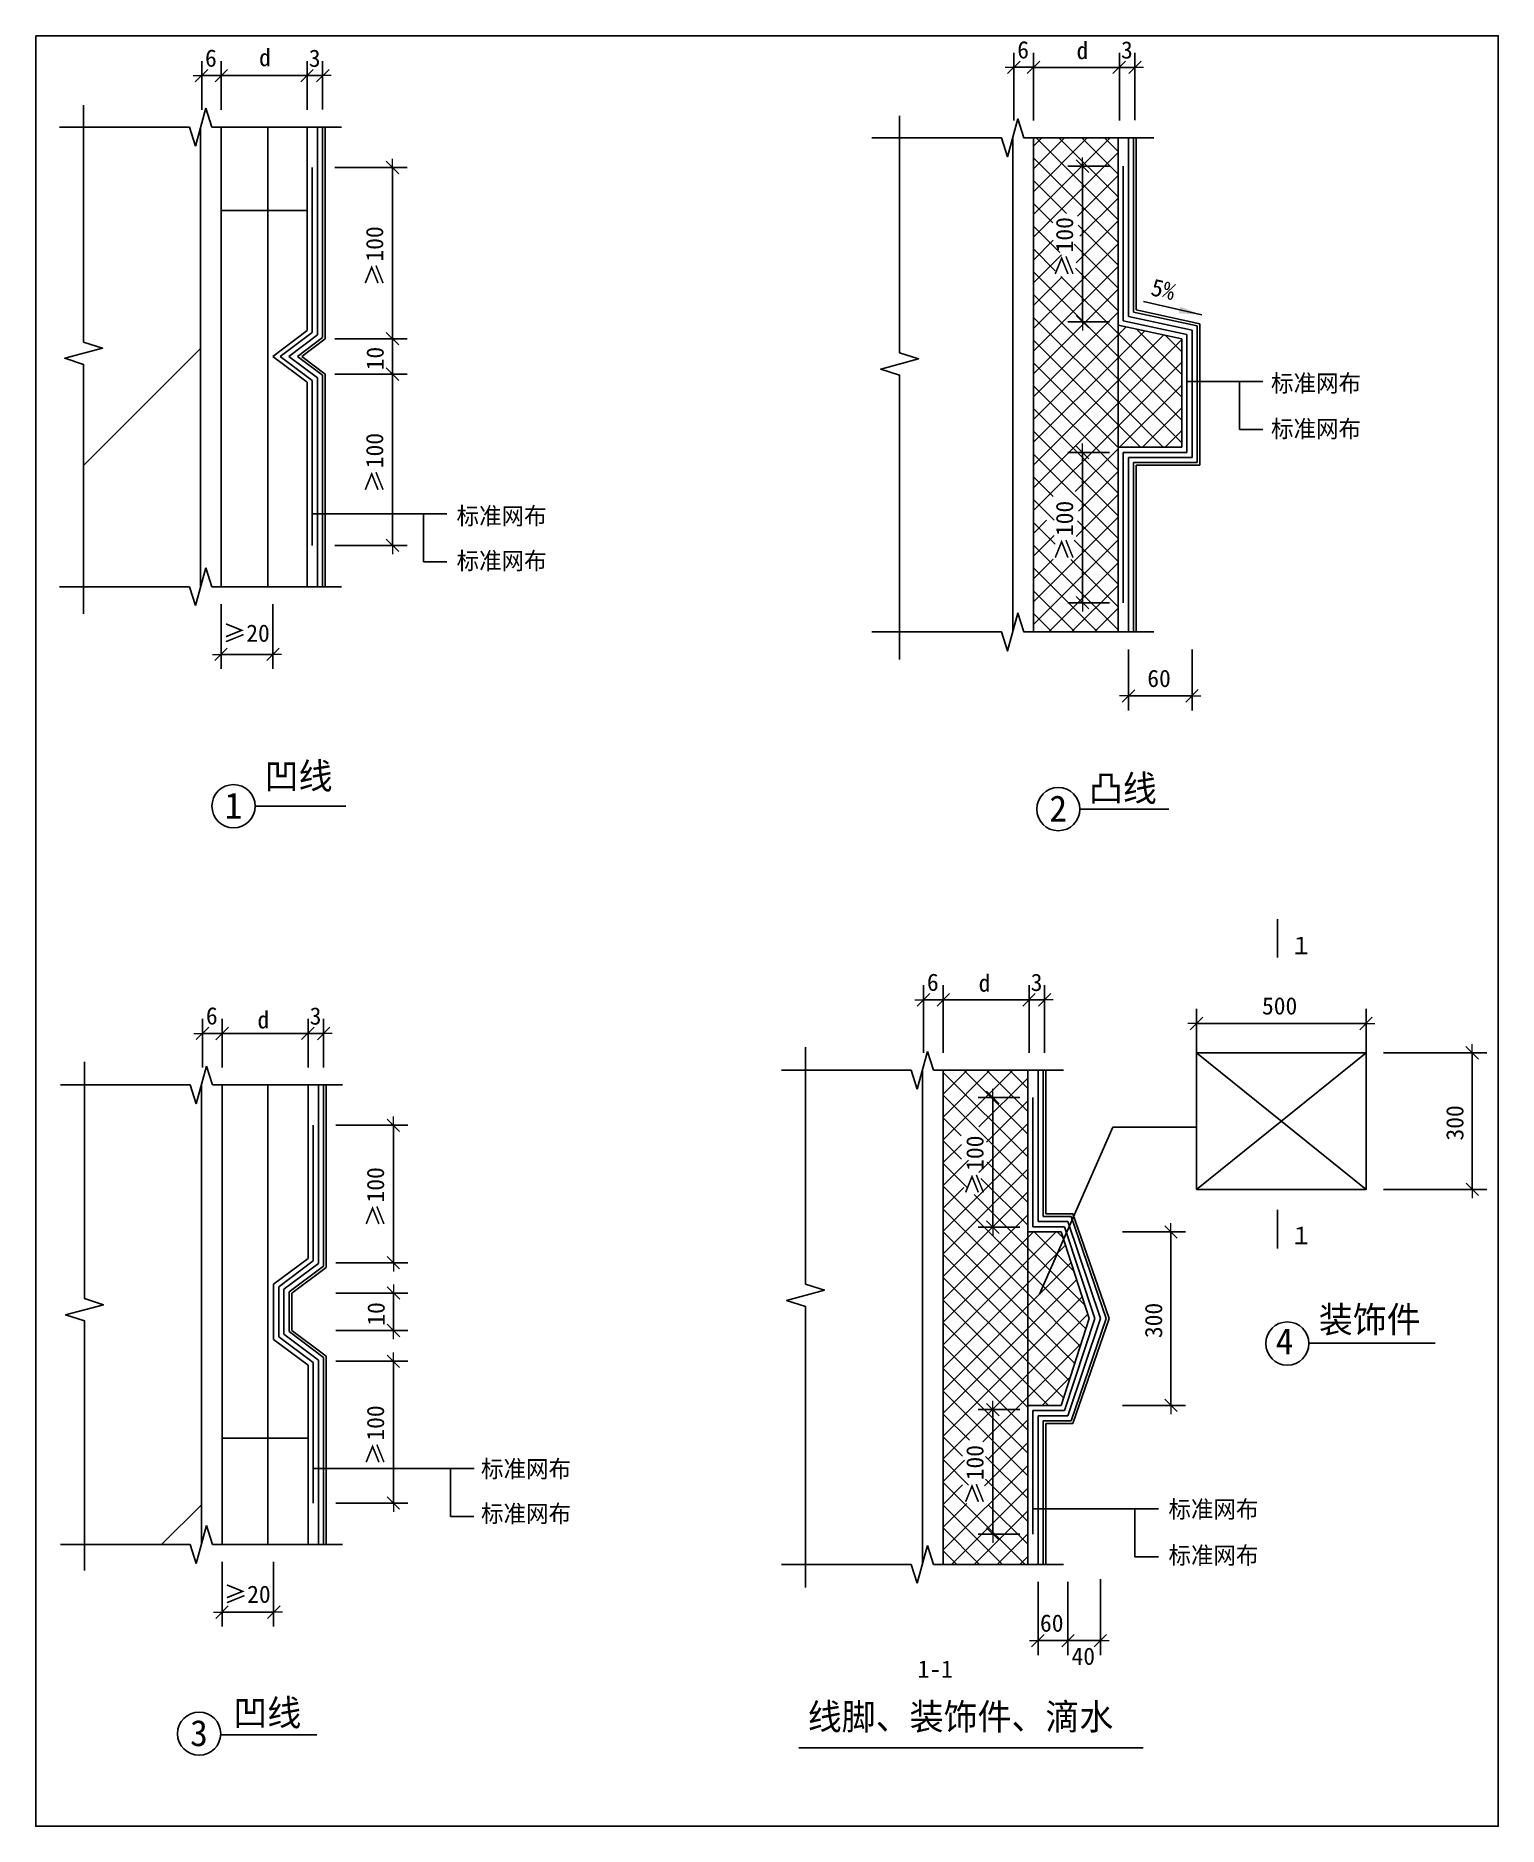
# Model space of a CAD drawing. Header units: metres. Extents: x -3993 to 21202, y -6679 to 24172.
import ezdxf

# ---------------------------------------------------------------- set-up
doc = ezdxf.new("R2010")
doc.units = ezdxf.units.M
for name, color, linetype in [('OTHER', 7, 'Continuous'), ('PUB_DIM', 3, 'Continuous'), ('PUB_TEXT', 7, 'Continuous')]:
    doc.layers.add(name, color=color, linetype=linetype)

# ---------------------------------------------------------------- blocks, each defined once
blk = doc.blocks.new('_DIMX')
at = {"lineweight": 15}
blk.add_line((-150, 0), (150, 0), dxfattribs=at)
blk.add_lwpolyline([(-109.98, -107.59), (105.24, 107.88)])

msp = doc.modelspace()

# ---------------------------------------------------------------- hatches: boundary and pattern name
h = msp.add_hatch()
h.set_pattern_fill('AR-SAND', scale=370.1)
h.paths.add_polyline_path([(-1154.44, 14678.28), (-1065.61, 15003.98), (-961.97, 14678.28), (-798.39, 14678.28), (-798.39, 22597.85), (-961.97, 22597.85), (-1065.61, 22923.56), (-1153.7, 22600.54)])
h.paths.add_polyline_path([(682.09, 14678.28), (859.74, 14678.28), (859.74, 18277.1), (366.25, 18647.22), (859.74, 19017.34), (859.74, 22597.85), (682.09, 22597.85), (682.09, 19091.37), (89.9, 18647.22), (682.09, 18203.08)])
h.paths.add_polyline_path([(859.74, 15936.23), (948.57, 15936.23), (948.57, 18321.52), (514.3, 18647.22), (948.57, 18972.93), (948.57, 22597.85), (859.74, 22597.85), (859.74, 19017.34), (366.25, 18647.22), (859.74, 18277.1)])
h.paths.add_polyline_path([(859.74, 14678.28), (948.57, 14678.28), (948.57, 15936.23), (859.74, 15936.23)])
h = msp.add_hatch()
h.set_pattern_fill('ANSI31', scale=4440)
h.paths.add_polyline_path([(-1154.44, 22597.85), (-1243.26, 22272.15), (-1346.9, 22597.85), (-3168.62, 22597.85), (-3168.62, 18895.53), (-2842.91, 18791.89), (-3494.32, 18614.24), (-3168.62, 18510.6), (-3168.62, 14678.28), (-1346.9, 14678.28), (-1243.26, 14352.57), (-1154.44, 14678.28)])
h = msp.add_hatch()
h.set_pattern_fill('NET', scale=2221)
h.paths.add_polyline_path([(-798.39, 14678.28), (682.09, 14678.28), (682.09, 18203.08), (89.9, 18647.22), (682.09, 19091.37), (682.09, 22597.85), (-798.39, 22597.85)])
h = msp.add_hatch()
h.set_pattern_fill('AR-SAND', scale=370.1)
h.paths.add_polyline_path([(12839.37, 13901.8), (12927.47, 14224.82), (13031.1, 13899.11), (13194.69, 13899.11), (13194.69, 22413.59), (13031.1, 22413.59), (12927.47, 22739.3), (12839.37, 22416.28)])
h.paths.add_polyline_path([(14652.43, 19185.62), (15750.83, 18947.52), (15750.83, 17083.11), (14652.43, 17083.11), (14652.43, 13899.11), (14830.08, 13899.11), (14830.08, 16905.45), (15928.48, 16905.45), (15928.48, 19098.15), (14830.08, 19336.25), (14830.08, 22413.59), (14652.43, 22413.59)])
h.paths.add_polyline_path([(14918.91, 22413.59), (14830.08, 22413.59), (14830.08, 19336.25), (15928.48, 19098.15), (15928.48, 18217.24), (16017.31, 18217.24), (16017.31, 19173.46), (14918.91, 19411.56)])
h.paths.add_polyline_path([(15928.48, 16905.45), (14830.08, 16905.45), (14830.08, 13899.11), (14918.91, 13899.11), (14918.91, 16816.62), (16017.31, 16816.62), (16017.31, 18217.24), (15928.48, 18217.24)])
h = msp.add_hatch()
h.set_pattern_fill('ANSI31', scale=4440)
h.paths.add_polyline_path([(12838.64, 22413.59), (12749.81, 22087.89), (12646.18, 22413.59), (10889.24, 22413.59), (10889.24, 18711.27), (11214.95, 18607.63), (10563.54, 18429.98), (10889.24, 18326.34), (10889.24, 13899.11), (12646.18, 13899.11), (12749.81, 13573.41), (12838.64, 13899.11)])
h = msp.add_hatch()
h.set_pattern_fill('AR-SAND', scale=370.1)
h.paths.add_polyline_path([(11283.53, -2165.79), (11371.62, -1842.77), (11475.26, -2168.48), (11638.84, -2168.48), (11638.84, 6346.01), (11475.26, 6346.01), (11371.62, 6671.71), (11283.53, 6348.69)])
h.paths.add_polyline_path([(13096.58, 3562.17), (13673.17, 3562.17), (13714.18, 3435.03), (13813.69, 3661), (13787.12, 3739.83), (13274.24, 3739.83), (13274.24, 6346.01), (13096.58, 6346.01)])
h.paths.add_polyline_path([(13274.24, 3739.83), (13787.12, 3739.83), (13813.69, 3661), (13863.11, 3773.25), (13844.1, 3828.66), (13363.07, 3828.66), (13363.07, 6346.01), (13274.24, 6346.01)])
h.paths.add_polyline_path([(14155.49, 2066.78), (13673.17, 571.38), (13096.58, 571.38), (13096.58, -2168.48), (13274.24, -2168.48), (13274.24, 393.72), (13787.12, 393.72), (14350.95, 2066.78), (13813.69, 3661), (13714.18, 3435.03)])
h.paths.add_polyline_path([(13863.11, 3773.25), (13813.69, 3661), (14350.95, 2066.78), (13787.12, 393.72), (13274.24, 393.72), (13274.24, -1210.56), (13363.07, -1210.56), (13363.07, 304.89), (13844.1, 304.89), (14448.69, 2066.78)])
h.paths.add_polyline_path([(13363.07, -1210.56), (13274.24, -1210.56), (13274.24, -2168.48), (13363.07, -2168.48)])
h = msp.add_hatch()
h.set_pattern_fill('AR-SAND', scale=370.1)
h.paths.add_polyline_path([(-783.21, 6094.15), (-946.8, 6094.15), (-1050.43, 6419.85), (-1138.53, 6096.84), (-1139.26, -1825.43), (-1138.53, -1822.74), (-1138.53, -1822.74), (-1139.26, -1822.74), (-1138.53, 6096.84), (-1138.53, 6096.84), (-1138.53, -1822.74), (-1050.43, -1499.72), (-946.8, -1825.43), (-783.21, -1825.43)])
h.paths.add_polyline_path([(697.26, -1825.43), (874.92, -1825.43), (874.92, 1353.65), (282.73, 1797.79), (282.73, 2572.02), (874.92, 3016.16), (874.92, 6094.15), (697.26, 6094.15), (697.26, 3104.99), (105.07, 2660.84), (105.07, 1708.96), (697.26, 1264.82)])
h.paths.add_polyline_path([(963.75, 1398.06), (371.56, 1842.21), (371.56, 2527.6), (963.75, 2971.74), (963.75, 6094.15), (874.92, 6094.15), (874.92, 3016.16), (282.73, 2572.02), (282.73, 1797.79), (874.92, 1353.65), (874.92, -513.48), (963.75, -513.48)])
h.paths.add_polyline_path([(963.75, -513.48), (874.92, -513.48), (874.92, -1825.43), (963.75, -1825.43)])
h = msp.add_hatch()
h.set_pattern_fill('ANSI31', scale=4440)
h.paths.add_polyline_path([(11283.53, 6348.69), (11193.97, 6020.3), (11090.33, 6346.01), (9268.62, 6346.01), (9268.62, 2662.69), (9594.32, 2559.06), (8942.91, 2381.4), (9268.62, 2277.77), (9268.62, -2168.48), (11090.33, -2168.48), (11193.97, -2494.18), (11283.53, -2165.79)])
h = msp.add_hatch()
h.set_pattern_fill('ANSI31', scale=4440)
h.paths.add_polyline_path([(-1139.26, 6094.15), (-1228.09, 5768.44), (-1331.72, 6094.15), (-3153.44, 6094.15), (-3153.44, 2410.83), (-2827.74, 2307.2), (-3479.15, 2129.54), (-3153.44, 2025.91), (-3153.44, -1825.43), (-1331.72, -1825.43), (-1228.09, -2151.13), (-1139.26, -1825.43)])
h = msp.add_hatch()
h.set_pattern_fill('NET', scale=2220)
h.paths.add_polyline_path([(697.26, 1264.82), (105.07, 1708.96), (105.07, 2660.84), (697.26, 3104.99), (697.26, 6094.15), (-783.21, 6094.15), (-783.21, -1825.43), (697.26, -1825.43)])

# ---------------------------------------------------------------- linework, layer by layer
for p, q in [((-1153.7, 22599.7), (-1154.44, 14678.28)), ((-1153.7, 22599.7), (-1153.7, 15123.44)), ((-798.39, 14678.28), (-798.39, 22597.85)), ((682.09, 19091.37), (682.09, 22597.85)), ((859.74, 19017.34), (859.74, 22597.85)), ((948.57, 18972.93), (948.57, 22597.85)), ((992.99, 18950.72), (992.99, 22597.85)), ((12839.37, 22415.44), (12839.37, 13901.8)), ((13194.69, 13899.11), (13194.69, 22413.59)), ((13194.69, 22271.27), (13337.01, 22413.59)), ((13194.69, 21878.7), (13729.58, 22413.59)), ((13194.69, 21486.13), (14122.15, 22413.59)), ((13194.69, 21093.56), (14514.72, 22413.59)), ((14652.43, 21003.44), (13242.27, 22413.59)), ((14652.43, 21396.01), (13634.84, 22413.59)), ((14652.43, 21788.58), (14027.41, 22413.59)), ((14652.43, 22181.15), (14419.98, 22413.59)), ((14652.43, 17083.11), (14652.43, 22413.59)), ((14830.08, 19336.25), (14830.08, 22413.59)), ((14918.91, 19411.56), (14918.91, 22413.59)), ((14963.33, 19449.22), (14963.33, 22413.59)), ((13194.69, 20700.99), (14652.43, 22158.73)), ((14652.43, 20610.87), (13194.69, 22068.61)), ((14741.25, 19260.93), (14741.25, 21927.01)), ((770.92, 19061.76), (770.92, 21904.27)), ((13763.48, 21107.24), (13194.69, 21676.04)), ((13953.11, 21066.84), (14652.43, 21766.16)), ((13995.79, 20716.95), (14652.43, 21373.59)), ((13527.48, 20950.67), (13194.69, 21283.47)), ((13931.53, 20260.13), (14652.43, 20981.02)), ((13648.53, 20437.05), (13194.69, 20890.9)), ((14652.43, 20218.3), (13963.97, 20906.75)), ((13194.69, 20308.42), (13535.44, 20649.17)), ((13194.69, 19130.71), (14652.43, 20588.45)), ((13569.11, 20123.91), (13194.69, 20498.33)), ((13194.69, 19915.85), (13678.36, 20399.52)), ((14652.43, 19825.73), (13898.35, 20579.81)), ((13194.69, 18738.14), (14652.43, 20195.88)), ((14652.43, 18648.02), (13194.69, 20105.76)), ((14652.43, 19433.16), (13919.16, 20166.42)), ((13194.69, 19523.28), (13687.63, 20016.22)), ((13194.69, 18345.57), (14652.43, 19803.31)), ((14652.43, 19040.59), (13666, 20027.02)), ((14652.43, 18255.45), (13194.69, 19713.19)), ((14963.33, 19449.22), (16061.73, 19211.12)), ((13194.69, 17953), (14652.43, 19410.74)), ((14652.43, 17862.88), (13194.69, 19320.62)), ((14652.43, 19185.62), (15750.83, 18947.52)), ((14652.43, 19018.17), (14790.05, 19155.79)), ((14741.25, 19260.93), (15839.65, 19022.84)), ((14830.08, 19336.25), (15928.48, 19098.15)), ((14918.91, 19411.56), (16017.31, 19173.46)), ((16017.31, 19173.46), (16017.31, 16816.62)), ((16061.73, 19211.12), (16061.73, 16772.21)), ((682.09, 19091.37), (89.9, 18647.22)), ((218.2, 18647.22), (770.92, 19061.76)), ((366.25, 18647.22), (859.74, 19017.34)), ((514.3, 18647.22), (948.57, 18972.93)), ((588.32, 18647.22), (992.99, 18950.72)), ((13194.69, 17560.43), (14652.43, 19018.17)), ((14652.43, 17470.31), (13194.69, 18928.05)), ((14652.43, 18625.6), (15112.68, 19085.85)), ((15750.83, 17942.19), (14652.43, 19040.59)), ((14652.43, 18233.03), (15435.32, 19015.92)), ((14652.43, 17840.46), (15750.83, 18938.85)), ((15750.83, 18334.76), (14968.48, 19117.11)), ((15750.83, 18727.33), (15469.69, 19008.46)), ((15750.83, 18947.52), (15750.83, 17083.11)), ((15839.65, 19022.84), (15839.65, 16994.28)), ((15928.48, 19098.15), (15928.48, 16905.45)), ((89.9, 18647.22), (682.09, 18203.08)), ((770.92, 18232.69), (218.2, 18647.22)), ((859.74, 18277.1), (366.25, 18647.22)), ((948.57, 18321.52), (514.3, 18647.22)), ((992.99, 18343.73), (588.32, 18647.22)), ((13194.69, 17167.86), (14652.43, 18625.6)), ((14652.43, 17077.74), (13194.69, 18535.48)), ((15750.83, 17549.62), (14652.43, 18648.02)), ((14652.43, 17447.89), (15750.83, 18546.28)), ((682.09, 14678.28), (682.09, 18203.08)), ((770.92, 15390.18), (770.92, 18232.69)), ((859.74, 14678.28), (859.74, 18277.1)), ((948.57, 14678.28), (948.57, 18321.52)), ((992.99, 14678.28), (992.99, 18343.73)), ((13194.69, 16775.29), (14652.43, 18233.03)), ((15750.83, 17157.05), (14652.43, 18255.45)), ((16744.96, 18217.24), (15839.65, 18217.24)), ((16744.96, 18218.59), (16744.96, 17387.68)), ((16744.96, 18217.24), (17145.25, 18217.24)), ((14652.43, 16685.17), (13194.69, 18142.91)), ((14680.22, 17083.11), (15750.83, 18153.71)), ((13194.69, 16382.72), (14652.43, 17840.46)), ((14652.43, 16292.6), (13194.69, 17750.34)), ((15432.2, 17083.11), (14652.43, 17862.88)), ((15072.79, 17083.11), (15750.83, 17761.14)), ((13194.69, 15990.15), (14652.43, 17447.89)), ((14652.43, 15900.03), (13194.69, 17357.77)), ((15039.63, 17083.11), (14652.43, 17470.31)), ((15465.36, 17083.11), (15750.83, 17368.57)), ((16744.96, 17387.68), (17148.12, 17387.68)), ((13915.91, 16318.8), (14652.43, 17055.32)), ((14652.43, 13899.11), (14652.43, 17083.11)), ((14652.43, 17083.11), (15750.83, 17083.11)), ((14741.25, 14400.94), (14741.25, 16994.28)), ((14741.25, 16994.28), (15839.65, 16994.28)), ((14652.43, 15507.46), (13194.69, 16965.2)), ((13970.63, 15980.95), (14652.43, 16662.74)), ((14830.08, 13899.11), (14830.08, 16905.45)), ((14830.08, 16905.45), (15928.48, 16905.45)), ((14918.91, 16816.62), (16017.31, 16816.62)), ((14918.91, 13899.11), (14918.91, 16816.62)), ((14963.33, 16772.21), (16061.73, 16772.21)), ((14963.33, 13899.11), (14963.33, 16772.21)), ((13535.77, 16231.55), (13194.69, 16572.63)), ((13549.25, 15825.5), (13194.69, 16180.06)), ((13928.44, 15546.19), (14652.43, 16270.17)), ((2687.1, 15936.23), (770.92, 15936.23)), ((2687.1, 15936.23), (2687.1, 15105.31)), ((2687.1, 15934.88), (3090.27, 15934.88)), ((13194.69, 14419.86), (14652.43, 15877.6)), ((13194.69, 15597.58), (13420.14, 15823.03)), ((13571.68, 15410.49), (13194.69, 15787.49)), ((14652.43, 15114.89), (13953.24, 15814.07)), ((13194.69, 15205.01), (13549.41, 15559.72)), ((13194.69, 14027.29), (14652.43, 15485.03)), ((14652.43, 14722.32), (13895.62, 15479.13)), ((14652.43, 13937.18), (13194.69, 15394.92)), ((13194.69, 14812.43), (13533.31, 15151.06)), ((14652.43, 14329.75), (13836.34, 15145.84)), ((2687.1, 15105.31), (3090.27, 15105.31)), ((14297.92, 13899.11), (13194.69, 15002.35)), ((13459.07, 13899.11), (14652.43, 15092.46)), ((13905.35, 13899.11), (13194.69, 14609.78)), ((13851.64, 13899.11), (14652.43, 14699.89)), ((-798.39, 14380.78), (-798.39, 13262.95)), ((89.9, 14380.78), (89.9, 13262.95)), ((13512.78, 13899.11), (13194.69, 14217.21)), ((14244.21, 13899.11), (14652.43, 14307.32)), ((14636.78, 13899.11), (14652.43, 13914.75)), ((-799.39, 13512.95), (-800.39, 13512.95)), ((89.9, 13512.95), (-798.39, 13512.95)), ((90.9, 13512.95), (91.9, 13512.95)), ((-197.66, 10897.46), (1348.28, 10897.46)), ((14002.75, 10843.68), (15525.26, 10843.68)), ((11283.53, 6347.86), (11283.53, -2165.79)), ((11283.53, 6347.86), (11283.53, -2165.79)), ((11638.84, -2168.48), (11638.84, 6346.01)), ((11638.84, 6324.6), (11660.25, 6346.01)), ((11638.84, 5932.03), (12052.82, 6346.01)), ((11638.84, 5539.46), (12445.39, 6346.01)), ((11638.84, 5146.89), (12837.96, 6346.01)), ((13096.58, 4852.95), (11638.84, 6310.69)), ((13096.58, 5245.52), (11996.1, 6346.01)), ((12253.96, 5369.44), (13096.58, 6212.06)), ((13096.58, 5638.1), (12388.67, 6346.01)), ((13096.58, 6030.67), (12781.24, 6346.01)), ((13096.58, 571.38), (13096.58, 6346.01)), ((13274.24, 3739.83), (13274.24, 6346.01)), ((13363.07, 3828.66), (13363.07, 6346.01)), ((13407.48, 3873.07), (13407.48, 6346.01)), ((-1138.53, 6096.84), (-1139.26, -1825.43)), ((-1139.26, 6096), (-1139.26, -1825.43)), ((-1138.53, 6096.84), (-1138.53, -1822.74)), ((-783.21, -1825.43), (-783.21, 6094.15)), ((697.26, 3104.99), (697.26, 6094.15)), ((874.92, 3016.16), (874.92, 6094.15)), ((963.75, 2971.74), (963.75, 6094.15)), ((1008.16, 2949.54), (1008.16, 6094.15)), ((13096.58, 4460.38), (11638.84, 5918.12)), ((13185.41, 3651), (13185.41, 5878.43)), ((12386.96, 5109.87), (13096.58, 5819.49)), ((786.09, 3060.57), (786.09, 5400.56)), ((11947.3, 5217.1), (11638.84, 5525.55)), ((12254.91, 4585.25), (13096.58, 5426.92)), ((11958.34, 4813.49), (11638.84, 5132.98)), ((11638.84, 4754.32), (11954.33, 5069.81)), ((11638.84, 3576.61), (13096.58, 5034.35)), ((11638.84, 4361.75), (12075.82, 4798.73)), ((12052.93, 4326.33), (11638.84, 4740.41)), ((11638.84, 3184.04), (13096.58, 4641.78)), ((13096.58, 4067.81), (12399.58, 4764.81)), ((13096.58, 2890.1), (11638.84, 4347.84)), ((11638.84, 3969.18), (11995.62, 4325.95)), ((13096.58, 3675.24), (12289.64, 4482.19)), ((11638.84, 2791.47), (13096.58, 4249.21)), ((13096.58, 3282.67), (12173.93, 4205.33)), ((13096.58, 2497.53), (11638.84, 3955.27)), ((11638.84, 2398.9), (13096.58, 3856.64)), ((13274.24, 3739.83), (13787.12, 3739.83)), ((13363.07, 3828.66), (13844.1, 3828.66)), ((13407.48, 3873.07), (13872.59, 3873.07)), ((13787.12, 3739.83), (14350.95, 2066.78)), ((13844.1, 3828.66), (14448.69, 2066.78)), ((13872.59, 3873.07), (14497.55, 2066.78)), ((13096.58, 2104.96), (11638.84, 3562.7)), ((11638.84, 2006.33), (13096.58, 3464.07)), ((13096.58, 3562.17), (13673.17, 3562.17)), ((13096.58, 3464.07), (13194.69, 3562.17)), ((13096.58, 3071.5), (13587.26, 3562.17)), ((13185.41, 3651), (13730.14, 3651)), ((13893.85, 2877.98), (13209.65, 3562.17)), ((13706.94, 3457.45), (13602.22, 3562.17)), ((13673.17, 3562.17), (14155.49, 2066.78)), ((13730.14, 3651), (14253.22, 2066.78)), ((697.26, 3104.99), (105.07, 2660.84)), ((13096.58, 1712.39), (11638.84, 3170.13)), ((13096.58, 2678.93), (13747.96, 3330.3)), ((14080.75, 2298.51), (13096.58, 3282.67)), ((786.09, 3060.57), (193.9, 2616.43)), ((874.92, 3016.16), (282.73, 2572.02)), ((963.75, 2971.74), (371.56, 2527.6)), ((1008.16, 2949.54), (415.97, 2505.39)), ((11638.84, 1613.76), (13096.58, 3071.5)), ((13096.58, 1319.82), (11638.84, 2777.56)), ((13096.58, 2286.36), (13843.69, 3033.47)), ((14098.04, 1888.65), (13096.58, 2890.1)), ((105.07, 1708.96), (105.07, 2660.84)), ((193.9, 1753.38), (193.9, 2616.43)), ((282.73, 1797.79), (282.73, 2572.02)), ((371.56, 1842.21), (371.56, 2527.6)), ((415.97, 1864.41), (415.97, 2505.39)), ((11638.84, 1221.19), (13096.58, 2678.93)), ((13096.58, 1893.79), (13939.43, 2736.64)), ((14002.3, 1591.82), (13096.58, 2497.53)), ((13096.58, 927.25), (11638.84, 2384.99)), ((11638.84, 828.62), (13096.58, 2286.36)), ((13096.58, 1501.22), (14035.17, 2439.81)), ((415.97, 1864.41), (1008.16, 1420.27)), ((13096.58, 534.68), (11638.84, 1992.42)), ((11638.84, 436.05), (13096.58, 1893.79)), ((13096.58, 1108.65), (14130.91, 2142.98)), ((13906.56, 1294.99), (13096.58, 2104.96)), ((14155.49, 2066.78), (13673.17, 571.38)), ((14253.22, 2066.78), (13730.14, 482.55)), ((14350.95, 2066.78), (13787.12, 393.72)), ((14448.69, 2066.78), (13844.1, 304.89)), ((14497.55, 2066.78), (13872.59, 260.48)), ((105.07, 1708.96), (697.26, 1264.82)), ((193.9, 1753.38), (786.09, 1309.24)), ((282.73, 1797.79), (874.92, 1353.65)), ((371.56, 1842.21), (963.75, 1398.06)), ((13096.58, 142.11), (11638.84, 1599.85)), ((13810.82, 998.16), (13096.58, 1712.39)), ((13096.58, 716.08), (14016.57, 1636.06)), ((17942.06, 1642.49), (20114.37, 1642.49)), ((697.26, -1825.43), (697.26, 1264.82)), ((786.09, -1113.53), (786.09, 1309.24)), ((874.92, -1825.43), (874.92, 1353.65)), ((963.75, -1825.43), (963.75, 1398.06)), ((1008.16, -1825.43), (1008.16, 1420.27)), ((11638.84, 43.48), (13096.58, 1501.22)), ((13715.08, 701.32), (13096.58, 1319.82)), ((13096.58, -250.46), (11638.84, 1207.28)), ((11638.84, -349.09), (13096.58, 1108.65)), ((13452.46, 571.38), (13096.58, 927.25)), ((13344.45, 571.38), (13829.67, 1056.59)), ((13096.58, -643.03), (11638.84, 814.71)), ((12324.35, -56.16), (13096.58, 716.08)), ((12091.18, -30.19), (11638.84, 422.14)), ((12416.4, -356.67), (13096.58, 323.51)), ((13096.58, 571.38), (13673.17, 571.38)), ((13096.58, -2168.48), (13096.58, 571.38)), ((13185.41, -1647.64), (13185.41, 482.55)), ((13185.41, 482.55), (13730.14, 482.55)), ((13274.24, 393.72), (13787.12, 393.72)), ((13274.24, -2168.48), (13274.24, 393.72)), ((11972.88, -304.47), (11638.84, 29.57)), ((13363.07, 304.89), (13844.1, 304.89)), ((13363.07, -2168.48), (13363.07, 304.89)), ((13407.48, 260.48), (13872.59, 260.48)), ((13407.48, -2168.48), (13407.48, 260.48)), ((12351.99, -813.66), (13096.58, -69.06)), ((13096.58, -1035.6), (12367.47, -306.48)), ((3558.23, -513.48), (786.09, -513.48)), ((3151.57, -512.13), (3151.57, -1343.04)), ((12076.99, -801.15), (11638.84, -363)), ((11638.84, -741.66), (12007.17, -373.33)), ((11638.84, -1919.37), (13096.58, -461.63)), ((13051.75, -2168.48), (11638.84, -755.57)), ((11638.84, -1134.23), (11975.17, -797.91)), ((11782.31, -2168.48), (13096.58, -854.21)), ((13096.58, -1428.17), (12370.41, -702)), ((11638.84, -1526.8), (12044.68, -1120.97)), ((12659.18, -2168.48), (11638.84, -1148.14)), ((13096.58, -1820.74), (12415.74, -1139.9)), ((15348.84, -1210.56), (13185.41, -1210.56)), ((14942.14, -1209.21), (14942.14, -2040.13)), ((3151.57, -1343.04), (3555.96, -1343.04)), ((12266.61, -2168.48), (11638.84, -1540.71)), ((12174.88, -2168.48), (13096.58, -1246.78)), ((12567.45, -2168.48), (13096.58, -1639.35)), ((-783.21, -2122.92), (-783.21, -3240.75)), ((105.07, -2122.92), (105.07, -3240.75)), ((11874.04, -2168.48), (11638.84, -1933.28)), ((12960.02, -2168.48), (13096.58, -2031.92)), ((14942.14, -2040.13), (15346.8, -2040.13)), ((-784.21, -2990.75), (-785.21, -2990.75)), ((105.07, -2990.75), (-783.21, -2990.75)), ((106.07, -2990.75), (107.07, -2990.75)), ((-801.45, -5102.89), (850.27, -5102.89)), ((9152.06, -5331.95), (15085.89, -5331.95))]:
    msp.add_line(p, q)
msp.add_lwpolyline([(-3992.75, 24171.85), (21201.84, 24171.85), (21201.84, -6679.42), (-3992.75, -6679.42)], close=True)
for points in [[(-1154.44, 22599.7), (-1154.44, 14678.28)], [(12838.64, 22415.44), (12838.64, 13899.11)]]:
    msp.add_lwpolyline(points)
for centre in [(-586.25, 10896.73), (13623.44, 10846.04), (17569.04, 1637.3), (-1179.55, -5085.33)]:
    msp.add_circle(centre, 371.92)
msp.add_solid([(16093.72, 19362.32), (15725.17, 19507.23), (15698.8, 19391.77)])
at = {"layer": 'OTHER'}
for p, q in [((-1065.61, 22923.56), (-1243.26, 22272.15)), ((-961.97, 22597.85), (-1065.61, 22923.56)), ((-1346.9, 22597.85), (-3583.15, 22597.85)), ((-1243.26, 22272.15), (-1346.9, 22597.85)), ((1274.28, 22597.85), (-961.97, 22597.85)), ((12839.37, 22415.44), (12839.37, 13901.8)), ((-1065.61, 15003.98), (-1243.26, 14352.57)), ((-961.97, 14678.28), (-1065.61, 15003.98)), ((-1346.9, 14678.28), (-3583.15, 14678.28)), ((-1243.26, 14352.57), (-1346.9, 14678.28)), ((1274.28, 14678.28), (-961.97, 14678.28)), ((11371.62, 6671.71), (11193.97, 6020.3)), ((11475.26, 6346.01), (11371.62, 6671.71)), ((-1050.43, 6419.85), (-1228.09, 5768.44)), ((-946.8, 6094.15), (-1050.43, 6419.85)), ((11090.33, 6346.01), (8854.08, 6346.01)), ((11193.97, 6020.3), (11090.33, 6346.01)), ((13711.51, 6346.01), (11475.26, 6346.01)), ((-1331.72, 6094.15), (-3567.97, 6094.15)), ((-1228.09, 5768.44), (-1331.72, 6094.15)), ((1289.45, 6094.15), (-946.8, 6094.15)), ((-1050.43, -1499.72), (-1228.09, -2151.13)), ((-946.8, -1825.43), (-1050.43, -1499.72)), ((-1331.72, -1825.43), (-3567.97, -1825.43)), ((-1228.09, -2151.13), (-1331.72, -1825.43)), ((1289.45, -1825.43), (-946.8, -1825.43)), ((11371.62, -1842.77), (11193.97, -2494.18)), ((11475.26, -2168.48), (11371.62, -1842.77)), ((11090.33, -2168.48), (8854.08, -2168.48)), ((11193.97, -2494.18), (11090.33, -2168.48)), ((13711.51, -2168.48), (11475.26, -2168.48))]:
    msp.add_line(p, q, dxfattribs=at)
for points in [[(-3168.62, 14213.2), (-3168.62, 18510.6), (-3494.32, 18614.24), (-2842.91, 18791.89), (-3168.62, 18895.53), (-3168.62, 22977.7)], [(15267.35, 22413.59), (13031.1, 22413.59), (12927.47, 22739.3), (12749.81, 22087.89), (12646.18, 22413.59), (10409.93, 22413.59)], [(10889.24, 13427.17), (10889.24, 18326.34), (10563.54, 18429.98), (11214.95, 18607.63), (10889.24, 18711.27), (10889.24, 22793.44)], [(15267.35, 13899.11), (13031.1, 13899.11), (12927.47, 14224.82), (12749.81, 13573.41), (12646.18, 13899.11), (10409.93, 13899.11)], [(-3153.44, -2271.49), (-3153.44, 2025.91), (-3479.15, 2129.54), (-2827.74, 2307.2), (-3153.44, 2410.83), (-3153.44, 6493)], [(9268.62, -2566.71), (9268.62, 2277.77), (8942.91, 2381.4), (9594.32, 2559.06), (9268.62, 2662.69), (9268.62, 6744.86)]]:
    msp.add_lwpolyline(points, dxfattribs=at)
at = {"layer": 'PUB_DIM'}
for p, q in [((12858.52, 22713.59), (12858.52, 23878.82)), ((13194.69, 22715.44), (13194.69, 23878.82)), ((13194.69, 22714.52), (13194.69, 23878.2)), ((14675.16, 22715.44), (14675.16, 23878.2)), ((14675.16, 22714.52), (14675.16, 23878.2)), ((14941.65, 22715.44), (14941.65, 23878.2)), ((-1135.56, 23485.82), (-1136.56, 23485.82)), ((-1134.56, 22897.85), (-1134.56, 23735.82)), ((-798.39, 23485.82), (-1134.56, 23485.82)), ((-798.39, 22899.7), (-798.39, 23735.82)), ((-798.39, 22898.78), (-798.39, 23735.2)), ((-797.39, 23485.82), (-796.39, 23485.82)), ((681.09, 23485.2), (-797.39, 23485.2)), ((681.09, 23485.2), (680.09, 23485.2)), ((682.09, 22898.78), (682.09, 23735.2)), ((682.09, 22899.7), (682.09, 23735.2)), ((948.57, 23485.2), (682.09, 23485.2)), ((948.57, 22899.7), (948.57, 23735.2)), ((949.57, 23485.2), (950.57, 23485.2)), ((12857.52, 23628.82), (12856.52, 23628.82)), ((13194.69, 23628.82), (12858.52, 23628.82)), ((13195.69, 23628.82), (13196.69, 23628.82)), ((14674.16, 23628.2), (13195.69, 23628.2)), ((14674.16, 23628.2), (14673.16, 23628.2)), ((14941.65, 23628.2), (14675.16, 23628.2)), ((14942.65, 23628.2), (14943.65, 23628.2)), ((14507.24, 21927.01), (13788.95, 21927.01)), ((14038.95, 21926.01), (14038.95, 19245.84)), ((1159.74, 21904.27), (2402.36, 21904.27)), ((2152.36, 21903.27), (2152.36, 18951.72)), ((14507.24, 19244.84), (13788.95, 19244.84)), ((1157.89, 18950.72), (2402.36, 18950.72)), ((1159.74, 18950.72), (2402.36, 18950.72)), ((2152.36, 18951.72), (2152.36, 18952.72)), ((2152.36, 18950.72), (2152.36, 18343.73)), ((1157.89, 18343.73), (2402.36, 18343.73)), ((1159.74, 18343.73), (2402.36, 18343.73)), ((2152.36, 18342.73), (2152.36, 15391.18)), ((2152.36, 18342.73), (2152.36, 18341.73)), ((14507.24, 16994.28), (13788.95, 16994.28)), ((14038.95, 16993.28), (14038.95, 14401.94)), ((1159.74, 15390.18), (2402.36, 15390.18)), ((14507.24, 14400.94), (13788.95, 14400.94)), ((14830.08, 13598.83), (14830.08, 12547.02)), ((15928.48, 13598.83), (15928.48, 12547.02)), ((14831.08, 12797.02), (15927.48, 12797.02)), ((17397.44, 8287.14), (17397.44, 8952.02)), ((11302.67, 6646.01), (11302.67, 7811.23)), ((11638.84, 6647.86), (11638.84, 7811.23)), ((11638.84, 6646.93), (11638.84, 7810.62)), ((13119.32, 6647.86), (13119.32, 7810.62)), ((13119.32, 6646.93), (13119.32, 7810.62)), ((13385.8, 6647.86), (13385.8, 7810.62)), ((11301.67, 7561.23), (11300.67, 7561.23)), ((11638.84, 7561.23), (11302.67, 7561.23)), ((11639.84, 7561.23), (11640.84, 7561.23)), ((13118.32, 7560.62), (11639.84, 7560.62)), ((13118.32, 7560.62), (13117.32, 7560.62)), ((13385.8, 7560.62), (13119.32, 7560.62)), ((13386.8, 7560.62), (13387.8, 7560.62)), ((-1119.39, 6394.15), (-1119.39, 7232.11)), ((-783.21, 6396), (-783.21, 7232.11)), ((-783.21, 6395.07), (-783.21, 7231.5)), ((697.26, 6396), (697.26, 7231.5)), ((697.26, 6395.07), (697.26, 7231.5)), ((963.75, 6396), (963.75, 7231.5)), ((16002.83, 6046.78), (16002.83, 7403.37)), ((16003.83, 7153.37), (18925.19, 7153.37)), ((18926.19, 6046.78), (18926.19, 7403.37)), ((-1120.39, 6982.11), (-1121.39, 6982.11)), ((-783.21, 6982.11), (-1119.39, 6982.11)), ((-782.21, 6982.11), (-781.21, 6982.11)), ((696.26, 6981.5), (-782.21, 6981.5)), ((696.26, 6981.5), (695.26, 6981.5)), ((963.75, 6981.5), (697.26, 6981.5)), ((964.75, 6981.5), (965.75, 6981.5)), ((18926.19, 6648.44), (16002.83, 4293.38)), ((16002.83, 6648.44), (18926.19, 4293.38)), ((16002.83, 6648.44), (18926.19, 6648.44)), ((16002.83, 4293.38), (16002.83, 6648.44)), ((18926.19, 6648.44), (18926.19, 4293.38)), ((19226.19, 6648.44), (21005.03, 6648.44)), ((20755.03, 6647.44), (20755.03, 4294.38)), ((12963.13, 5878.43), (12244.84, 5878.43)), ((12494.84, 5877.43), (12494.84, 3641.4)), ((1174.92, 5400.56), (2417.53, 5400.56)), ((2167.53, 5399.56), (2167.53, 3029.64)), ((13297.71, 2489.29), (14564.94, 5367.02)), ((14564.94, 5367.02), (16002.83, 5367.02)), ((18926.19, 4293.38), (16002.83, 4293.38)), ((19226.19, 4293.38), (21005.03, 4293.38)), ((17397.44, 3276.9), (17397.44, 3943.86)), ((12963.13, 3640.4), (12244.84, 3640.4)), ((14731.21, 3562.17), (15814.58, 3562.17)), ((15564.58, 3561.17), (15564.58, 572.38)), ((1174.92, 3028.64), (2417.53, 3028.64)), ((1174.92, 2505.39), (2419.38, 2505.39)), ((2169.38, 2506.39), (2169.38, 2507.39)), ((2169.38, 2505.39), (2169.38, 1864.41)), ((1174.92, 1864.41), (2419.38, 1864.41)), ((2169.38, 1863.41), (2169.38, 1862.41)), ((1174.92, 1334.38), (2417.53, 1334.38)), ((2167.53, 1333.38), (2167.53, -1112.53)), ((12963.13, 501.56), (12244.84, 501.56)), ((12494.84, 500.56), (12494.84, -1646.64)), ((14731.21, 571.38), (15814.58, 571.38)), ((1174.92, -1113.53), (2417.53, -1113.53)), ((12963.13, -1647.64), (12244.84, -1647.64)), ((14350.95, -2421.12), (14350.95, -3731.64)), ((13274.24, -2469.14), (13274.24, -3731.64)), ((13787.12, -2468.22), (13787.12, -3731.64)), ((13787.12, -2469.14), (13787.12, -3731.64)), ((13273.24, -3481.64), (13272.24, -3481.64)), ((13787.12, -3481.64), (13274.24, -3481.64)), ((14349.95, -3481.64), (13788.12, -3481.64)), ((13788.12, -3481.64), (13789.12, -3481.64))]:
    msp.add_line(p, q, dxfattribs=at)
msp.add_lwpolyline([(16093.72, 19362.32), (15089.11, 19591.74)], dxfattribs=at)

# ---------------------------------------------------------------- block references
for p in [(-798.39, 13512.95), (-783.21, -2990.75)]:
    msp.add_blockref('_DIMX', p)
at = {"rotation": 180}
for p in [(89.9, 13512.95), (105.07, -2990.75)]:
    msp.add_blockref('_DIMX', p, dxfattribs=at)
at = {"layer": 'PUB_DIM'}
for p in [(-1134.56, 23485.82), (682.09, 23485.2), (12858.52, 23628.82), (14675.16, 23628.2), (15928.48, 12797.02), (11302.67, 7561.23), (13119.32, 7560.62), (18926.19, 7153.37), (-1119.39, 6982.11), (697.26, 6981.5), (13274.24, -3481.64), (14350.95, -3481.64)]:
    msp.add_blockref('_DIMX', p, dxfattribs=at)
for p, rotation in [((-798.39, 23485.2), 180), ((948.57, 23485.2), 180), ((13194.69, 23628.2), 180), ((14941.65, 23628.2), 180), ((2152.36, 21904.27), 90), ((14038.95, 21927.01), 90), ((14038.95, 19244.84), 270), ((2152.36, 18950.72), 270), ((2152.36, 18343.73), 90), ((14038.95, 16994.28), 90), ((2152.36, 15390.18), 270), ((14038.95, 14400.94), 270), ((14830.08, 12797.02), 180), ((11638.84, 7561.23), 180), ((13385.8, 7560.62), 180), ((16002.83, 7153.37), 180), ((-783.21, 6981.5), 180), ((963.75, 6981.5), 180), ((20755.03, 6648.44), 90), ((12494.84, 5878.43), 90), ((2167.53, 5400.56), 90), ((20755.03, 4293.38), 270), ((12494.84, 3640.4), 270), ((15564.58, 3562.17), 90), ((2167.53, 3028.64), 270), ((2169.38, 2505.39), 270), ((2169.38, 1864.41), 90), ((2167.53, 1334.38), 90), ((12494.84, 501.56), 90), ((15564.58, 571.38), 270), ((2167.53, -1113.53), 270), ((12494.84, -1647.64), 270), ((13787.12, -3481.64), 180), ((13787.12, -3481.64), 180)]:
    msp.add_blockref('_DIMX', p, dxfattribs=dict(at, rotation=rotation))

# ---------------------------------------------------------------- texts
for s, p in [('6', (12915.62, 23782.29)), ('d', (13936.68, 23769.76)), ('3', (14703.49, 23779.94)), ('6', (-1077.46, 23639.29)), ('d', (-146.7, 23648.57)), ('3', (710.42, 23636.93)), ('≥20', (-772.58, 13729.63)), ('60', (15156.45, 12950.49)), ('6', (11359.77, 7714.7)), ('d', (12249.54, 7701.41)), ('3', (13147.65, 7712.35)), ('6', (-1062.28, 7135.58)), ('3', (725.59, 7133.23)), ('500', (17132.43, 7307.71)), ('d', (-174.52, 7067.47)), ('≥20', (-757.41, -2830.75)), ('60', (13307.85, -3328.17)), ('40', (13850.54, -3899.81))]:
    msp.add_text(s, height=298).set_placement(p)
for s, rotation, p in [('100', 90, (13878.95, 20439.61)), ('100', 90, (1992.36, 20281.18)), ('≥', 90, (13878.95, 20012.95)), ('≥', 90, (1992.36, 19854.52)), ('5%', 347.14, (15200.52, 19704.87)), ('10', 90, (2000.62, 18407.05)), ('100', 90, (1992.36, 16720.64)), ('≥', 90, (1992.36, 16293.98)), ('100', 90, (13878.95, 15551.3)), ('≥', 90, (13878.95, 15124.63)), ('300', 90, (20603.3, 5135.36)), ('100', 90, (12334.84, 4613.11)), ('100', 90, (2007.53, 4068.29)), ('≥', 90, (12334.84, 4186.44)), ('≥', 90, (2007.53, 3641.63)), ('10', 90, (2017.65, 1944.73)), ('300', 90, (15412.84, 1731.23)), ('100', 90, (2007.53, -35.89)), ('≥', 90, (2007.53, -462.55)), ('100', 90, (12334.84, -719.35)), ('≥', 90, (12334.84, -1146.02))]:
    msp.add_text(s, height=298, rotation=rotation).set_placement(p)
at = {"layer": 'PUB_TEXT'}
for s, height, p in [('标准网布', 298, (17288.35, 18036.32)), ('标准网布', 298, (17288.35, 17250.34)), ('标准网布', 298, (3256.98, 15749.41)), ('标准网布', 298, (3256.98, 14976.77)), ('凹线', 450, (-50.58, 11192.42)), ('凸线', 450, (14150.55, 10980.32)), ('1', 450, (-741.54, 10682.89)), ('2', 450, (13468.15, 10632.19)), ('１', 298, (17614.09, 8346.84)), ('１', 298, (17614.09, 3349.81)), ('装饰件', 450, (18112, 1825.5)), ('4', 450, (17367.75, 1452.27)), ('标准网布', 298, (3678.04, -671.94)), ('标准网布', 298, (3678.04, -1442.58)), ('标准网布', 298, (15521.64, -1366.46)), ('标准网布', 298, (15521.64, -2160.54)), ('1-1', 298, (11199.49, -4120.07)), ('凹线', 450, (-589.99, -4949.57)), ('线脚、装饰件、滴水', 450, (9306.77, -5017.03)), ('3', 450, (-1334.84, -5299.17))]:
    msp.add_text(s, height=height, dxfattribs=at).set_placement(p)

doc.saveas('drawing.dxf')
